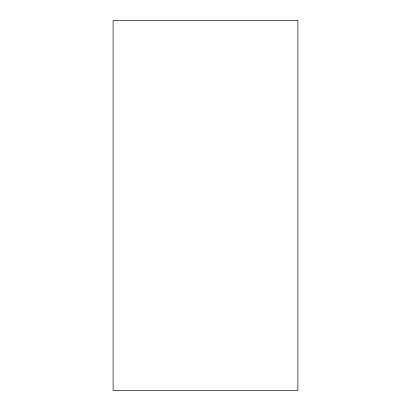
<?xml version="1.0" encoding="UTF-8"?>
<svg xmlns="http://www.w3.org/2000/svg" width="411" height="411" viewBox="0 0 411 411"><rect width="100%" height="100%" fill="white"/><g stroke="black" fill="none" stroke-linecap="round" stroke-linejoin="round"><path stroke-width="0.62" d="M297.898 20.55L113.102 20.55L113.102 390.45L297.898 390.45L297.898 20.55"/></g></svg>
